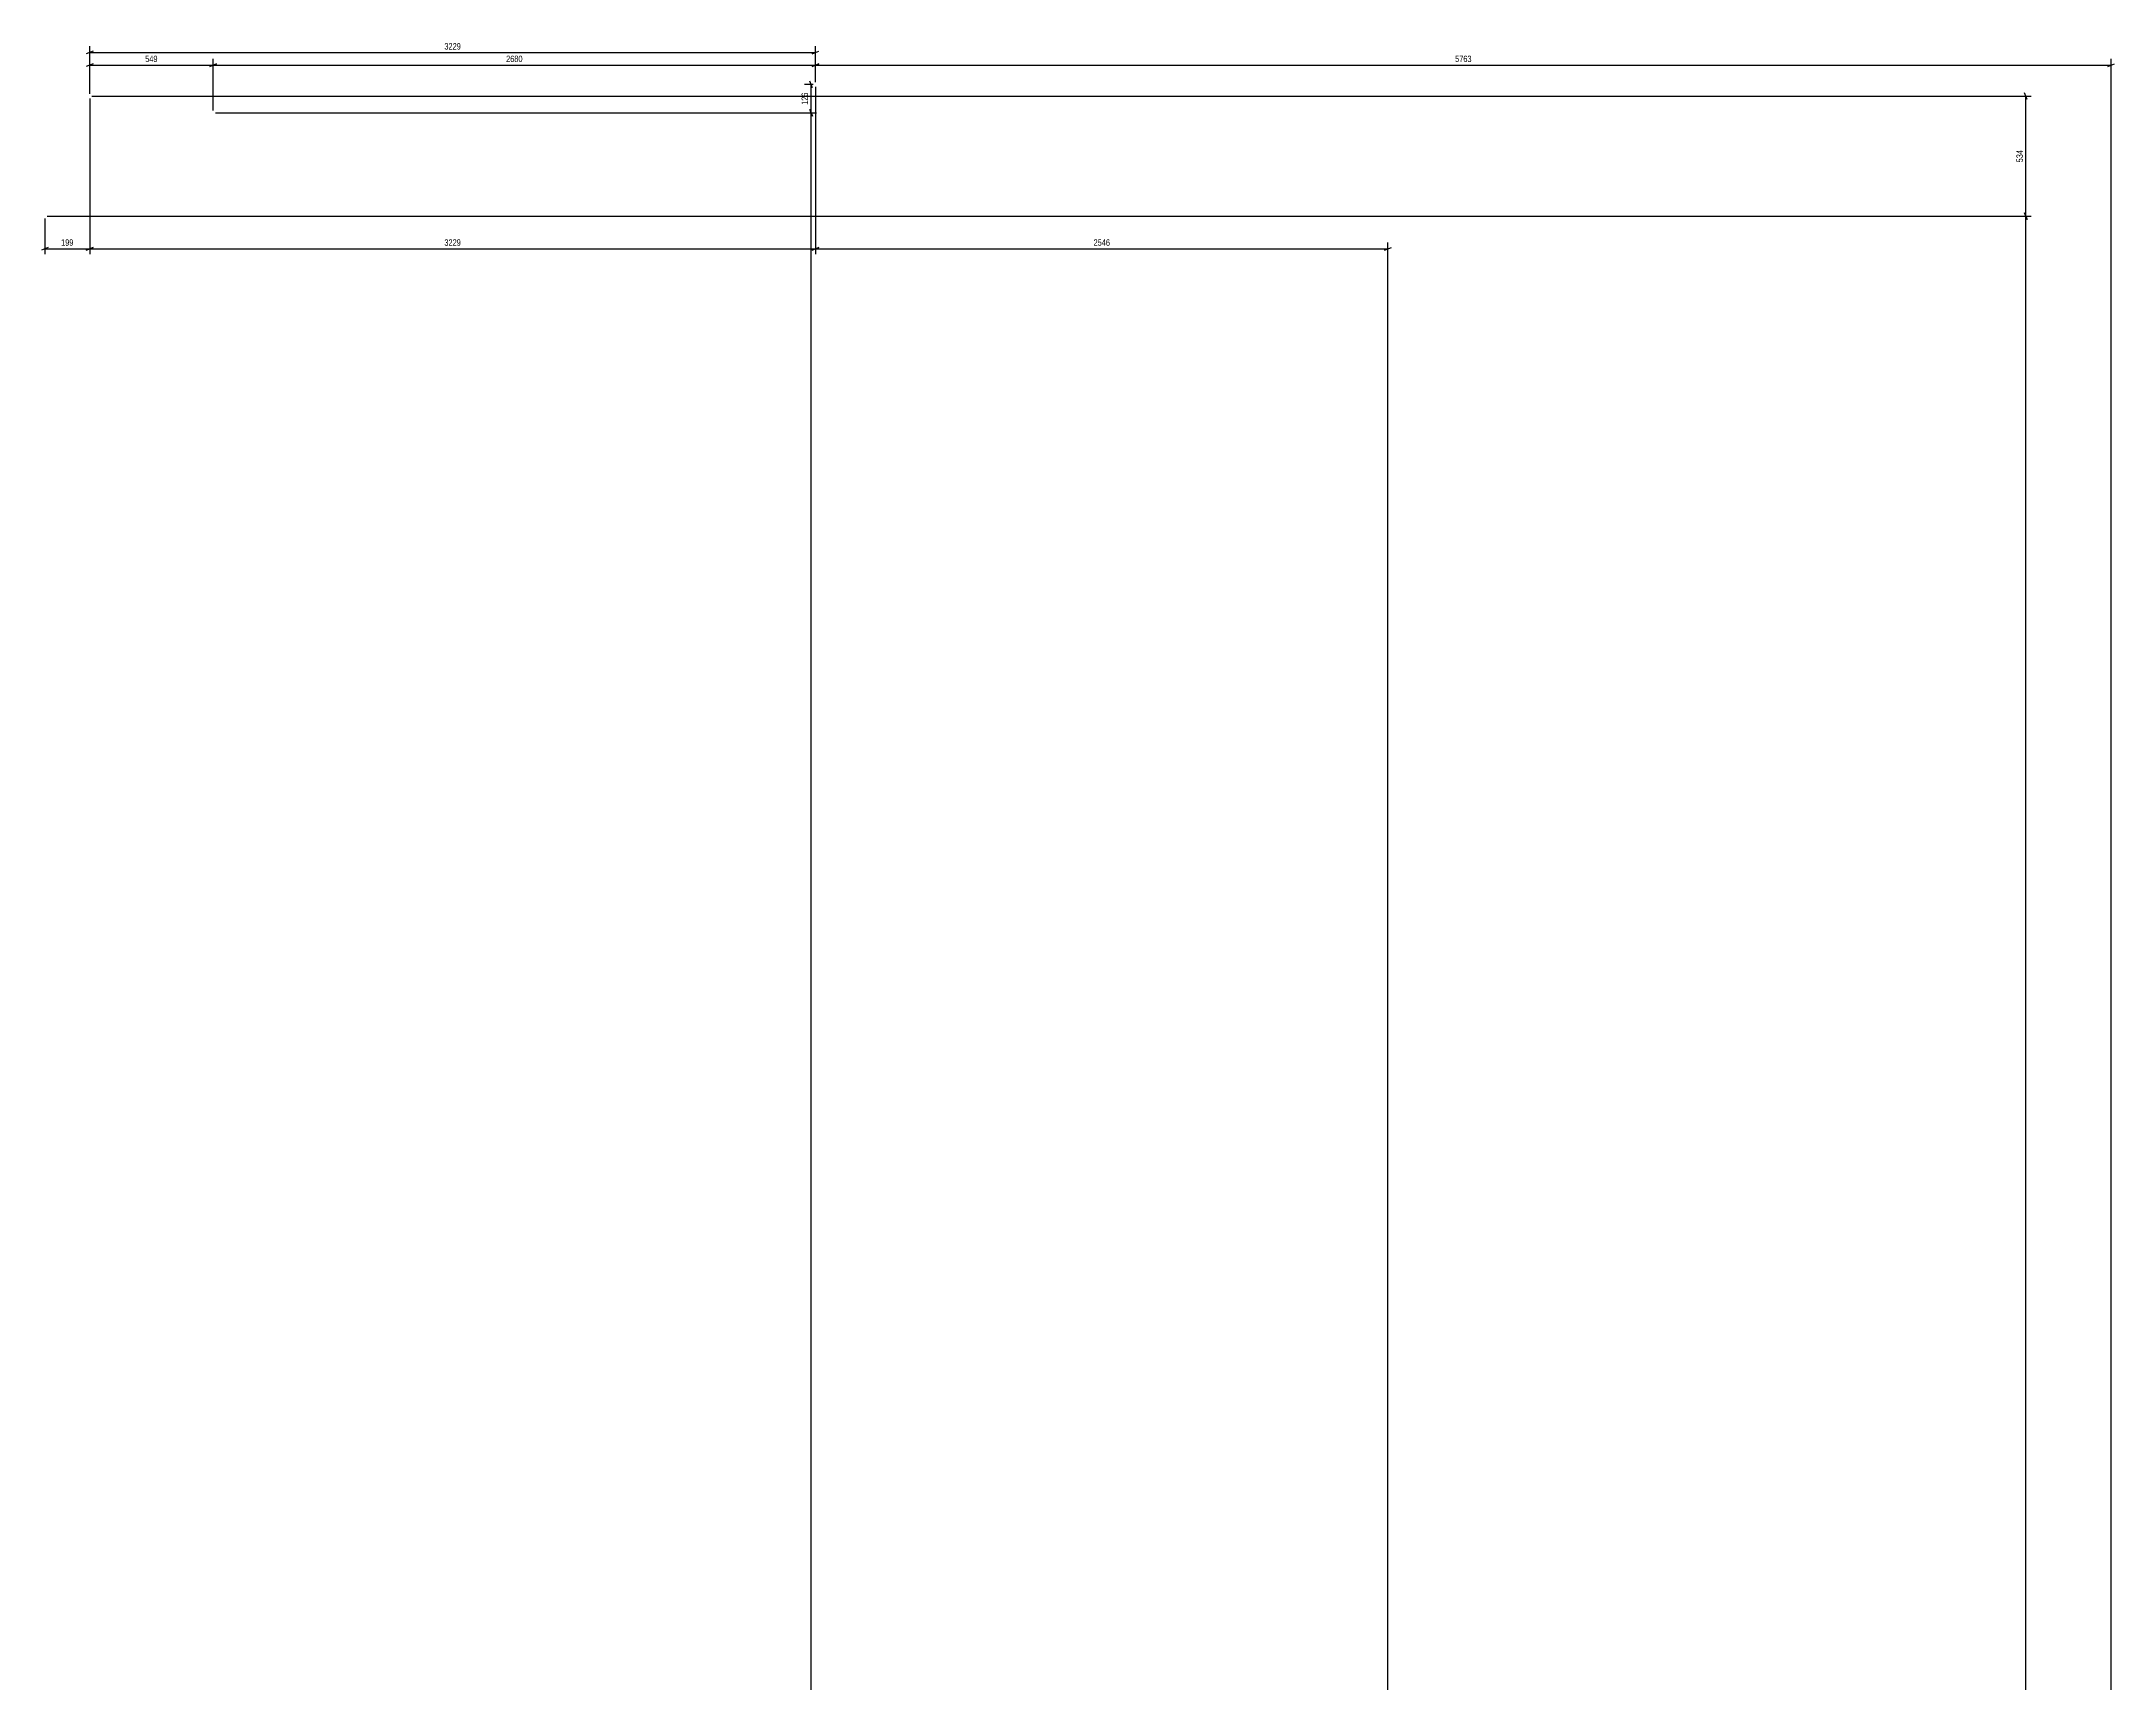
# Model space of a CAD drawing. Header units: millimetres. Extents: x 0 to 3377, y 0 to 1913.
# Drawn here: x 2455 to 3377, y 1183 to 1913 of the extents above; entities that cross this region are included whole.
import ezdxf

# ---------------------------------------------------------------- set-up
doc = ezdxf.new("R2010")
doc.units = ezdxf.units.MM
doc.styles.add('Arial Narrow', font='ARIALN.TTF', dxfattribs={"height": 0.2})

# ---------------------------------------------------------------- blocks, each defined once
blk = doc.blocks.new('StraightDimension-203723820-4853 - 4849')
at = {"color": 7, "linetype": 'Continuous'}
for p, q in [((2532.63, 1881.43), (2799.99, 1881.43)), ((2798.19, 1879.93), (2796.99, 1882.93)), ((2797.59, 454.09), (2797.59, 1881.43)), ((3053.21, 454.09), (2794.74, 454.09)), ((2796.99, 455.59), (2798.19, 452.59))]:
    blk.add_line(p, q, dxfattribs=at)
at = {"color": 0}
blk.add_wipeout([(2796.84, 1172.93), (2792.64, 1172.93), (2792.64, 1162.59), (2796.84, 1162.59)], dxfattribs=at)
at = {"color": 3, "style": 'Arial Narrow'}
blk.add_text('14273', height=2.863, rotation=90.00021, dxfattribs=at).set_placement((2796.24, 1163.19))
blk = doc.blocks.new('StraightDimension-203723820-4931 - 4849')
at = {"color": 7, "linetype": 'Continuous'}
for p, q in [((2533.13, 1903.26), (2530.13, 1902.06)), ((2531.63, 1882.43), (2531.63, 1905.51)), ((2531.63, 1902.66), (2799.6, 1902.66)), ((2798.1, 1902.06), (2801.1, 1903.26)), ((2799.6, 1895.01), (2799.6, 1905.51))]:
    blk.add_line(p, q, dxfattribs=at)
at = {"color": 0}
blk.add_wipeout([(2669.87, 1903.41), (2669.87, 1907.61), (2661.36, 1907.61), (2661.36, 1903.41)], dxfattribs=at)
at = {"color": 3, "style": 'Arial Narrow'}
blk.add_text('2680', height=2.863, dxfattribs=at).set_placement((2661.96, 1904.01))
blk = doc.blocks.new('StraightDimension-203723820-4867 - 4849')
at = {"color": 7, "linetype": 'Continuous'}
for p, q in [((2798.6, 1894.01), (2794.74, 1894.01)), ((2798.19, 1892.51), (2796.99, 1895.51)), ((2797.59, 1881.43), (2797.59, 1894.01)), ((2532.63, 1881.43), (2799.99, 1881.43)), ((2796.99, 1882.93), (2798.19, 1879.93))]:
    blk.add_line(p, q, dxfattribs=at)
at = {"color": 0}
blk.add_wipeout([(2796.84, 1891.06), (2792.64, 1891.06), (2792.64, 1884.37), (2796.84, 1884.37)], dxfattribs=at)
at = {"color": 3, "style": 'Arial Narrow'}
blk.add_text('126', height=2.863, rotation=90.00021, dxfattribs=at).set_placement((2796.24, 1884.97))
blk = doc.blocks.new('StraightDimension-203723820-4879 - 4849')
at = {"color": 7, "linetype": 'Continuous'}
for p, q in [((3338.56, 1887.36), (3337.36, 1890.36)), ((2477.73, 1888.86), (3340.36, 1888.86)), ((3337.96, 1835.43), (3337.96, 1888.86)), ((2457.79, 1835.43), (3340.36, 1835.43)), ((3337.36, 1836.93), (3338.56, 1833.93))]:
    blk.add_line(p, q, dxfattribs=at)
at = {"color": 0}
blk.add_wipeout([(3337.21, 1865.49), (3333.01, 1865.49), (3333.01, 1858.81), (3337.21, 1858.81)], dxfattribs=at)
at = {"color": 3, "style": 'Arial Narrow'}
blk.add_text('534', height=2.863, rotation=90.00021, dxfattribs=at).set_placement((3336.61, 1859.41))
blk = doc.blocks.new('StraightDimension-203723820-4914 - 4849')
at = {"color": 7, "linetype": 'Continuous'}
for p, q in [((2799.6, 1893.01), (2799.6, 1818.56)), ((2801.1, 1821.56), (2798.1, 1820.36)), ((2799.6, 1820.96), (3054.21, 1820.96)), ((3052.71, 1820.36), (3055.71, 1821.56)), ((3054.21, 455.09), (3054.21, 1823.81))]:
    blk.add_line(p, q, dxfattribs=at)
at = {"color": 0}
blk.add_wipeout([(2931.16, 1821.71), (2931.16, 1825.91), (2922.65, 1825.91), (2922.65, 1821.71)], dxfattribs=at)
at = {"color": 3, "style": 'Arial Narrow'}
blk.add_text('2546', height=2.863, dxfattribs=at).set_placement((2923.25, 1822.31))
blk = doc.blocks.new('StraightDimension-203723820-4890 - 4849')
at = {"color": 7, "linetype": 'Continuous'}
for p, q in [((2457.79, 1835.43), (3340.36, 1835.43)), ((3338.56, 1833.93), (3337.36, 1836.93)), ((3337.96, 479.21), (3337.96, 1835.43)), ((3337.36, 480.71), (3338.56, 477.71)), ((3374.88, 479.21), (3335.11, 479.21))]:
    blk.add_line(p, q, dxfattribs=at)
at = {"color": 0}
blk.add_wipeout([(3337.21, 1162.49), (3333.01, 1162.49), (3333.01, 1152.15), (3337.21, 1152.15)], dxfattribs=at)
at = {"color": 3, "style": 'Arial Narrow'}
blk.add_text('13562', height=2.863, rotation=90.00021, dxfattribs=at).set_placement((3336.61, 1152.75))
blk = doc.blocks.new('StraightDimension-203723820-4912 - 4849')
at = {"color": 7, "linetype": 'Continuous'}
for p, q in [((2476.73, 1887.86), (2476.73, 1818.56)), ((2456.79, 1834.43), (2456.79, 1818.56)), ((2458.29, 1821.56), (2455.29, 1820.36)), ((2456.79, 1820.96), (2476.73, 1820.96)), ((2475.23, 1820.36), (2478.23, 1821.56))]:
    blk.add_line(p, q, dxfattribs=at)
at = {"color": 0}
blk.add_wipeout([(2470.1, 1821.71), (2470.1, 1825.91), (2463.42, 1825.91), (2463.42, 1821.71)], dxfattribs=at)
at = {"color": 3, "style": 'Arial Narrow'}
blk.add_text('199', height=2.863, dxfattribs=at).set_placement((2464.02, 1822.31))
blk = doc.blocks.new('StraightDimension-203723820-4913 - 4849')
at = {"color": 7, "linetype": 'Continuous'}
for p, q in [((2799.6, 1893.01), (2799.6, 1818.56)), ((2476.73, 1887.86), (2476.73, 1818.56)), ((2478.23, 1821.56), (2475.23, 1820.36)), ((2476.73, 1820.96), (2799.6, 1820.96)), ((2798.1, 1820.36), (2801.1, 1821.56))]:
    blk.add_line(p, q, dxfattribs=at)
at = {"color": 0}
blk.add_wipeout([(2642.42, 1821.71), (2642.42, 1825.91), (2633.91, 1825.91), (2633.91, 1821.71)], dxfattribs=at)
at = {"color": 3, "style": 'Arial Narrow'}
blk.add_text('3229', height=2.863, dxfattribs=at).set_placement((2634.51, 1822.31))
blk = doc.blocks.new('StraightDimension-203723820-4919 - 4849')
at = {"color": 7, "linetype": 'Continuous'}
for p, q in [((2478.23, 1903.26), (2475.23, 1902.06)), ((2476.73, 1889.86), (2476.73, 1905.51)), ((2476.73, 1902.66), (2531.63, 1902.66)), ((2530.13, 1902.06), (2533.13, 1903.26)), ((2531.63, 1882.43), (2531.63, 1905.51))]:
    blk.add_line(p, q, dxfattribs=at)
at = {"color": 0}
blk.add_wipeout([(2507.52, 1903.41), (2507.52, 1907.61), (2500.84, 1907.61), (2500.84, 1903.41)], dxfattribs=at)
at = {"color": 3, "style": 'Arial Narrow'}
blk.add_text('549', height=2.863, dxfattribs=at).set_placement((2501.44, 1904.01))
blk = doc.blocks.new('StraightDimension-203723820-4920 - 4849')
at = {"color": 7, "linetype": 'Continuous'}
for p, q in [((2801.1, 1903.26), (2798.1, 1902.06)), ((2799.6, 1895.01), (2799.6, 1905.51)), ((2799.6, 1902.66), (3375.88, 1902.66)), ((3374.38, 1902.06), (3377.38, 1903.26)), ((3375.88, 480.21), (3375.88, 1905.51))]:
    blk.add_line(p, q, dxfattribs=at)
at = {"color": 0}
blk.add_wipeout([(3092, 1903.41), (3092, 1907.61), (3083.48, 1907.61), (3083.48, 1903.41)], dxfattribs=at)
at = {"color": 3, "style": 'Arial Narrow'}
blk.add_text('5763', height=2.863, dxfattribs=at).set_placement((3084.08, 1904.01))
blk = doc.blocks.new('StraightDimension-203723820-4933 - 4849')
at = {"color": 7, "linetype": 'Continuous'}
for p, q in [((2478.23, 1908.82), (2475.23, 1907.62)), ((2476.73, 1889.86), (2476.73, 1911.07)), ((2798.1, 1907.62), (2801.1, 1908.82)), ((2799.6, 1895.01), (2799.6, 1911.07)), ((2476.73, 1908.22), (2799.6, 1908.22))]:
    blk.add_line(p, q, dxfattribs=at)
at = {"color": 0}
blk.add_wipeout([(2642.42, 1908.97), (2642.42, 1913.17), (2633.91, 1913.17), (2633.91, 1908.97)], dxfattribs=at)
at = {"color": 3, "style": 'Arial Narrow'}
blk.add_text('3229', height=2.863, dxfattribs=at).set_placement((2634.51, 1909.57))

msp = doc.modelspace()

# ---------------------------------------------------------------- block references
msp.add_blockref('StraightDimension-203723820-4853 - 4849', (0, 0))

# ---------------------------------------------------------------- next in the draw order: block references
msp.add_blockref('StraightDimension-203723820-4931 - 4849', (0, 0))

# ---------------------------------------------------------------- next in the draw order: block references
msp.add_blockref('StraightDimension-203723820-4867 - 4849', (0, 0))

# ---------------------------------------------------------------- next in the draw order: block references
msp.add_blockref('StraightDimension-203723820-4879 - 4849', (0, 0))

# ---------------------------------------------------------------- next in the draw order: block references
msp.add_blockref('StraightDimension-203723820-4914 - 4849', (0, 0))

# ---------------------------------------------------------------- next in the draw order: block references
msp.add_blockref('StraightDimension-203723820-4890 - 4849', (0, 0))

# ---------------------------------------------------------------- next in the draw order: block references
msp.add_blockref('StraightDimension-203723820-4912 - 4849', (0, 0))

# ---------------------------------------------------------------- next in the draw order: block references
msp.add_blockref('StraightDimension-203723820-4913 - 4849', (0, 0))

# ---------------------------------------------------------------- next in the draw order: block references
for name in ['StraightDimension-203723820-4919 - 4849', 'StraightDimension-203723820-4920 - 4849']:
    msp.add_blockref(name, (0, 0))

# ---------------------------------------------------------------- next in the draw order: block references
msp.add_blockref('StraightDimension-203723820-4933 - 4849', (0, 0))

doc.saveas('drawing.dxf')
